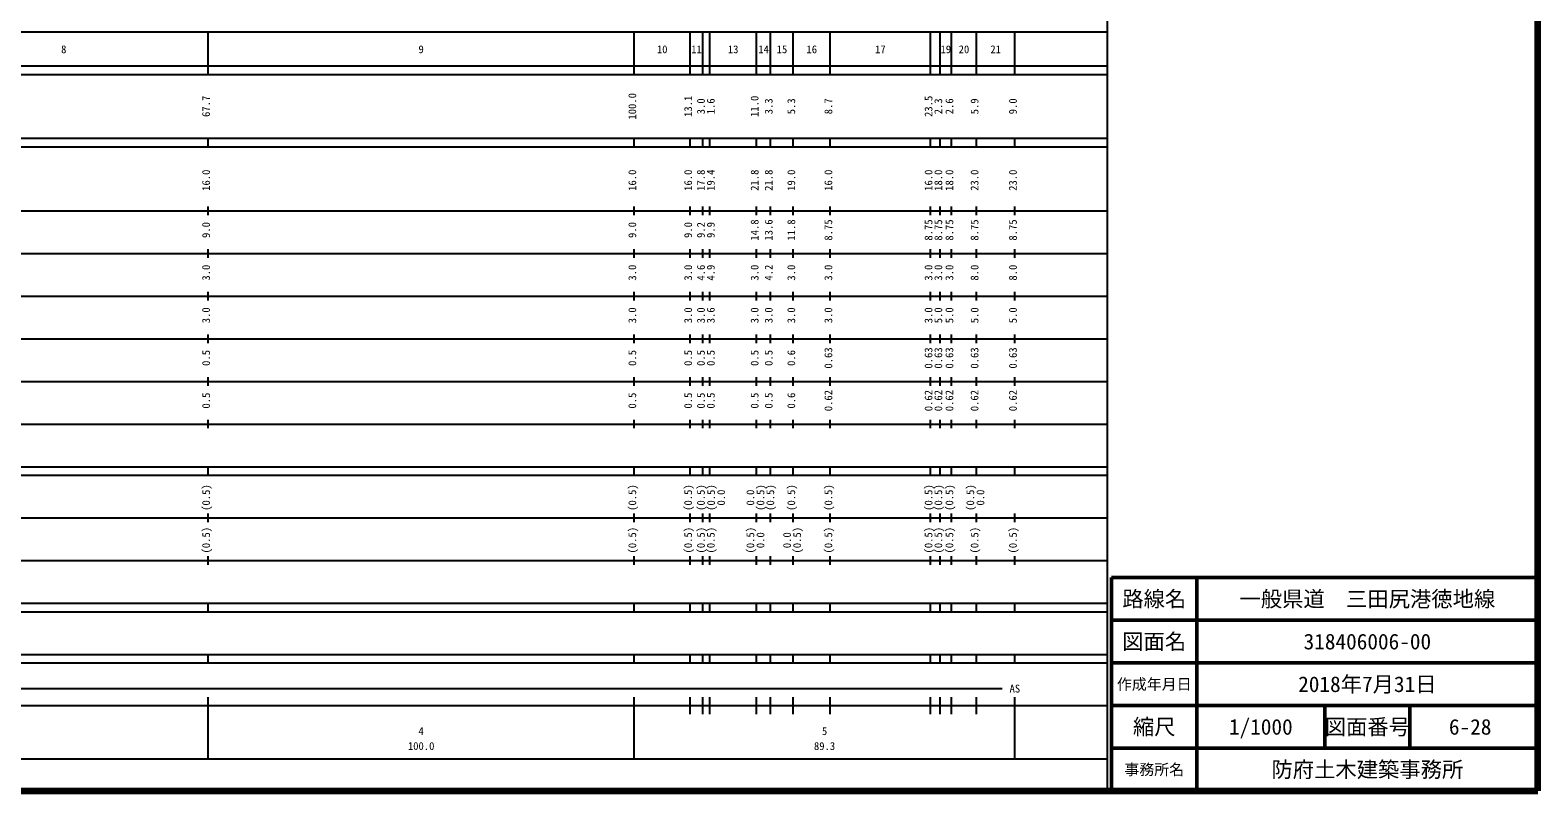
# Model space of a CAD drawing. Units: millimetres on the paper, enlarged 1000 times. Extents: x 40000 to 680000, y 20000 to 380000.
# Drawn here: x 326264 to 680000, y 20000 to 198357 of the extents above; entities that cross this region are included whole.
import ezdxf
from ezdxf.enums import TextEntityAlignment as Align

# ---------------------------------------------------------------- set-up
doc = ezdxf.new("R2010")
doc.units = ezdxf.units.MM
doc.header["$LTSCALE"] = 1000
for name, color, linetype, lineweight in [('M-TTL', 2, 'Continuous', 140), ('M-TTL-BAND', 7, 'Continuous', 25), ('M-TTL-FRAM', 2, 'Continuous', 50), ('M-TTL-LINE', 7, 'Continuous', 50)]:
    doc.layers.add(name, color=color, linetype=linetype, lineweight=lineweight)
doc.layers.add('M-TTL-TXT', color=7, linetype='Continuous')
doc.styles.add('ＭＳ ゴシック', font='')
doc.styles.get('ＭＳ ゴシック').set_extended_font_data('MS Gothic')

msp = doc.modelspace()

# ---------------------------------------------------------------- linework, layer by layer
at = {"layer": 'M-TTL'}
for p, q in [((680000, 20000), (680000, 380000)), ((40000, 20000), (680000, 20000))]:
    msp.add_line(p, q, dxfattribs=at)
at = {"layer": 'M-TTL-BAND'}
for p, q in [((579000, 20000), (579000, 370000)), ((68000, 198000), (579000, 198000)), ((368000, 188000), (368000, 198000)), ((468000, 188000), (468000, 198000)), ((481100, 188000), (481100, 198000)), ((484100, 188000), (484100, 198000)), ((485700, 188000), (485700, 198000)), ((496700, 188000), (496700, 198000)), ((500000, 188000), (500000, 198000)), ((505300, 188000), (505300, 198000)), ((514000, 188000), (514000, 198000)), ((537500, 188000), (537500, 198000)), ((539800, 188000), (539800, 198000)), ((542400, 188000), (542400, 198000)), ((548300, 188000), (548300, 198000)), ((557300, 188000), (557300, 198000)), ((40000, 190000), (579000, 190000)), ((40000, 188000), (579000, 188000)), ((40000, 173000), (579000, 173000)), ((40000, 171000), (579000, 171000)), ((368000, 171000), (368000, 173000)), ((468000, 171000), (468000, 173000)), ((481100, 171000), (481100, 173000)), ((484100, 171000), (484100, 173000)), ((485700, 171000), (485700, 173000)), ((496700, 171000), (496700, 173000)), ((500000, 171000), (500000, 173000)), ((505300, 171000), (505300, 173000)), ((514000, 171000), (514000, 173000)), ((537500, 171000), (537500, 173000)), ((539800, 171000), (539800, 173000)), ((542400, 171000), (542400, 173000)), ((548300, 171000), (548300, 173000)), ((557300, 171000), (557300, 173000)), ((40000, 156000), (579000, 156000)), ((368000, 155000), (368000, 157000)), ((468000, 155000), (468000, 157000)), ((481100, 155000), (481100, 157000)), ((484100, 155000), (484100, 157000)), ((485700, 155000), (485700, 157000)), ((496700, 155000), (496700, 157000)), ((500000, 155000), (500000, 157000)), ((505300, 155000), (505300, 157000)), ((514000, 155000), (514000, 157000)), ((537500, 155000), (537500, 157000)), ((539800, 155000), (539800, 157000)), ((542400, 155000), (542400, 157000)), ((548300, 155000), (548300, 157000)), ((557300, 155000), (557300, 157000)), ((46000, 146000), (579000, 146000)), ((368000, 145000), (368000, 147000)), ((468000, 145000), (468000, 147000)), ((481100, 145000), (481100, 147000)), ((484100, 145000), (484100, 147000)), ((485700, 145000), (485700, 147000)), ((496700, 145000), (496700, 147000)), ((500000, 145000), (500000, 147000)), ((505300, 145000), (505300, 147000)), ((514000, 145000), (514000, 147000)), ((537500, 145000), (537500, 147000)), ((539800, 145000), (539800, 147000)), ((542400, 145000), (542400, 147000)), ((548300, 145000), (548300, 147000)), ((557300, 145000), (557300, 147000)), ((52000, 136000), (579000, 136000)), ((368000, 135000), (368000, 137000)), ((468000, 135000), (468000, 137000)), ((481100, 135000), (481100, 137000)), ((484100, 135000), (484100, 137000)), ((485700, 135000), (485700, 137000)), ((496700, 135000), (496700, 137000)), ((500000, 135000), (500000, 137000)), ((505300, 135000), (505300, 137000)), ((514000, 135000), (514000, 137000)), ((537500, 135000), (537500, 137000)), ((539800, 135000), (539800, 137000)), ((542400, 135000), (542400, 137000)), ((548300, 135000), (548300, 137000)), ((557300, 135000), (557300, 137000)), ((46000, 126000), (579000, 126000)), ((368000, 125000), (368000, 127000)), ((468000, 125000), (468000, 127000)), ((481100, 125000), (481100, 127000)), ((484100, 125000), (484100, 127000)), ((485700, 125000), (485700, 127000)), ((496700, 125000), (496700, 127000)), ((500000, 125000), (500000, 127000)), ((505300, 125000), (505300, 127000)), ((514000, 125000), (514000, 127000)), ((537500, 125000), (537500, 127000)), ((539800, 125000), (539800, 127000)), ((542400, 125000), (542400, 127000)), ((548300, 125000), (548300, 127000)), ((557300, 125000), (557300, 127000)), ((368000, 115000), (368000, 117000)), ((468000, 115000), (468000, 117000)), ((481100, 115000), (481100, 117000)), ((484100, 115000), (484100, 117000)), ((485700, 115000), (485700, 117000)), ((496700, 115000), (496700, 117000)), ((500000, 115000), (500000, 117000)), ((505300, 115000), (505300, 117000)), ((514000, 115000), (514000, 117000)), ((537500, 115000), (537500, 117000)), ((539800, 115000), (539800, 117000)), ((542400, 115000), (542400, 117000)), ((548300, 115000), (548300, 117000)), ((557300, 115000), (557300, 117000)), ((52000, 116000), (579000, 116000)), ((368000, 105000), (368000, 107000)), ((468000, 105000), (468000, 107000)), ((481100, 105000), (481100, 107000)), ((484100, 105000), (484100, 107000)), ((485700, 105000), (485700, 107000)), ((496700, 105000), (496700, 107000)), ((500000, 105000), (500000, 107000)), ((505300, 105000), (505300, 107000)), ((514000, 105000), (514000, 107000)), ((537500, 105000), (537500, 107000)), ((539800, 105000), (539800, 107000)), ((542400, 105000), (542400, 107000)), ((548300, 105000), (548300, 107000)), ((557300, 105000), (557300, 107000)), ((46000, 106000), (579000, 106000)), ((40000, 96000), (579000, 96000)), ((368000, 94000), (368000, 96000)), ((468000, 94000), (468000, 96000)), ((481100, 94000), (481100, 96000)), ((484100, 94000), (484100, 96000)), ((485700, 94000), (485700, 96000)), ((496700, 94000), (496700, 96000)), ((500000, 94000), (500000, 96000)), ((505300, 94000), (505300, 96000)), ((514000, 94000), (514000, 96000)), ((537500, 94000), (537500, 96000)), ((539800, 94000), (539800, 96000)), ((542400, 94000), (542400, 96000)), ((548300, 94000), (548300, 96000)), ((557300, 94000), (557300, 96000)), ((40000, 94000), (579000, 94000)), ((368000, 83000), (368000, 85000)), ((468000, 83000), (468000, 85000)), ((481100, 83000), (481100, 85000)), ((484100, 83000), (484100, 85000)), ((485700, 83000), (485700, 85000)), ((496700, 83000), (496700, 85000)), ((500000, 83000), (500000, 85000)), ((505300, 83000), (505300, 85000)), ((514000, 83000), (514000, 85000)), ((537500, 83000), (537500, 85000)), ((539800, 83000), (539800, 85000)), ((542400, 83000), (542400, 85000)), ((548300, 83000), (548300, 85000)), ((557300, 83000), (557300, 85000)), ((49000, 84000), (579000, 84000)), ((368000, 73000), (368000, 75000)), ((468000, 73000), (468000, 75000)), ((481100, 73000), (481100, 75000)), ((484100, 73000), (484100, 75000)), ((485700, 73000), (485700, 75000)), ((496700, 73000), (496700, 75000)), ((500000, 73000), (500000, 75000)), ((505300, 73000), (505300, 75000)), ((514000, 73000), (514000, 75000)), ((537500, 73000), (537500, 75000)), ((539800, 73000), (539800, 75000)), ((542400, 73000), (542400, 75000)), ((548300, 73000), (548300, 75000)), ((557300, 73000), (557300, 75000)), ((40000, 74000), (579000, 74000)), ((40000, 64000), (579000, 64000)), ((368000, 62000), (368000, 64000)), ((468000, 62000), (468000, 64000)), ((481100, 62000), (481100, 64000)), ((484100, 62000), (484100, 64000)), ((485700, 62000), (485700, 64000)), ((496700, 62000), (496700, 64000)), ((500000, 62000), (500000, 64000)), ((505300, 62000), (505300, 64000)), ((514000, 62000), (514000, 64000)), ((537500, 62000), (537500, 64000)), ((539800, 62000), (539800, 64000)), ((542400, 62000), (542400, 64000)), ((548300, 62000), (548300, 64000)), ((557300, 62000), (557300, 64000)), ((40000, 62000), (579000, 62000)), ((40000, 52000), (579000, 52000)), ((40000, 50000), (579000, 50000)), ((368000, 50000), (368000, 52000)), ((468000, 50000), (468000, 52000)), ((481100, 50000), (481100, 52000)), ((484100, 50000), (484100, 52000)), ((485700, 50000), (485700, 52000)), ((496700, 50000), (496700, 52000)), ((500000, 50000), (500000, 52000)), ((505300, 50000), (505300, 52000)), ((514000, 50000), (514000, 52000)), ((537500, 50000), (537500, 52000)), ((539800, 50000), (539800, 52000)), ((542400, 50000), (542400, 52000)), ((548300, 50000), (548300, 52000)), ((557300, 50000), (557300, 52000)), ((71000, 44000), (554300, 44000)), ((40000, 40000), (579000, 40000)), ((368000, 27500), (368000, 42000)), ((468000, 27500), (468000, 42000)), ((481100, 38000), (481100, 42000)), ((484100, 38000), (484100, 42000)), ((485700, 38000), (485700, 42000)), ((496700, 38000), (496700, 42000)), ((500000, 38000), (500000, 42000)), ((505300, 38000), (505300, 42000)), ((514000, 38000), (514000, 42000)), ((537500, 38000), (537500, 42000)), ((539800, 38000), (539800, 42000)), ((542400, 38000), (542400, 42000)), ((548300, 38000), (548300, 42000)), ((557300, 27500), (557300, 42000)), ((68000, 27500), (579000, 27500))]:
    msp.add_line(p, q, dxfattribs=at)
at = {"layer": 'M-TTL-FRAM'}
for p, q in [((680000, 70000), (580000, 70000)), ((580000, 70000), (580000, 20000))]:
    msp.add_line(p, q, dxfattribs=at)
at = {"layer": 'M-TTL-LINE'}
for p, q in [((600000, 70000), (600000, 20000)), ((680000, 60000), (580000, 60000)), ((680000, 50000), (580000, 50000)), ((680000, 40000), (580000, 40000)), ((630000, 40000), (630000, 30000)), ((650000, 40000), (650000, 30000)), ((680000, 30000), (580000, 30000))]:
    msp.add_line(p, q, dxfattribs=at)

# ---------------------------------------------------------------- texts
at = {"layer": 'M-TTL-BAND', "style": 'ＭＳ ゴシック'}
for s, p in [('8', (334150, 192405)), ('9', (418000, 192405)), ('10', (474550, 192405)), ('11', (482600, 192405)), ('13', (491200, 192405)), ('14', (498350, 192405)), ('15', (502650, 192405)), ('16', (509650, 192405)), ('17', (525750, 192405)), ('19', (541100, 192405)), ('20', (545350, 192405)), ('21', (552800, 192405)), ('AS', (557300, 42500)), ('4', (418000, 32523)), ('5', (512650, 32523)), ('100.0', (418000, 29033)), ('89.3', (512650, 29033))]:
    msp.add_text(s, height=1833, dxfattribs=at).set_placement(p, align=Align.BOTTOM_CENTER)
for s, p in [('67.7', (369000, 180500)), ('100.0', (469000, 180500)), ('13.1', (482100, 180500)), ('3.0', (485100, 180500)), ('1.6', (487422, 180500)), ('11.0', (497700, 180500)), ('3.3', (501000, 180500)), ('5.3', (506300, 180500)), ('8.7', (515000, 180500)), ('23.5', (538500, 180500)), ('2.3', (540800, 180500)), ('2.6', (543400, 180500)), ('5.9', (549300, 180500)), ('9.0', (558300, 180500)), ('16.0', (369000, 163174)), ('16.0', (469000, 163174)), ('16.0', (482100, 163174)), ('17.8', (485100, 163174)), ('19.4', (487422, 163174)), ('21.8', (497700, 163174)), ('21.8', (501000, 163174)), ('19.0', (506300, 163174)), ('16.0', (515000, 163174)), ('16.0', (538500, 163174)), ('18.0', (540800, 163174)), ('18.0', (543400, 163174)), ('23.0', (549300, 163174)), ('23.0', (558300, 163174)), ('9.0', (369000, 151500)), ('9.0', (469000, 151500)), ('9.0', (482100, 151500)), ('9.2', (485100, 151500)), ('9.9', (487422, 151500)), ('14.8', (497700, 151500)), ('13.6', (501000, 151500)), ('11.8', (506300, 151500)), ('8.75', (515000, 151500)), ('8.75', (538500, 151500)), ('8.75', (540800, 151500)), ('8.75', (543400, 151500)), ('8.75', (549300, 151500)), ('8.75', (558300, 151500)), ('3.0', (369000, 141500)), ('3.0', (469000, 141500)), ('3.0', (482100, 141500)), ('4.6', (485100, 141500)), ('4.9', (487422, 141500)), ('3.0', (497700, 141500)), ('4.2', (501000, 141500)), ('3.0', (506300, 141500)), ('3.0', (515000, 141500)), ('3.0', (538500, 141500)), ('3.0', (540800, 141500)), ('3.0', (543400, 141500)), ('8.0', (549300, 141500)), ('8.0', (558300, 141500)), ('3.0', (369000, 131500)), ('3.0', (469000, 131500)), ('3.0', (482100, 131500)), ('3.0', (485100, 131500)), ('3.6', (487422, 131500)), ('3.0', (497700, 131500)), ('3.0', (501000, 131500)), ('3.0', (506300, 131500)), ('3.0', (515000, 131500)), ('3.0', (538500, 131500)), ('5.0', (540800, 131500)), ('5.0', (543400, 131500)), ('5.0', (549300, 131500)), ('5.0', (558300, 131500)), ('0.63', (515000, 121500)), ('0.63', (538500, 121500)), ('0.63', (540800, 121500)), ('0.63', (543400, 121500)), ('0.63', (549300, 121500)), ('0.63', (558300, 121500)), ('0.5', (369000, 121500)), ('0.5', (469000, 121500)), ('0.5', (482100, 121500)), ('0.5', (485100, 121500)), ('0.5', (487422, 121500)), ('0.5', (497700, 121500)), ('0.5', (501000, 121500)), ('0.6', (506300, 121500)), ('0.5', (369000, 111500)), ('0.5', (469000, 111500)), ('0.5', (482100, 111500)), ('0.5', (485100, 111500)), ('0.5', (487422, 111500)), ('0.5', (497700, 111500)), ('0.5', (501000, 111500)), ('0.6', (506300, 111500)), ('0.62', (515000, 111500)), ('0.62', (538500, 111500)), ('0.62', (540800, 111500)), ('0.62', (543400, 111500)), ('0.62', (549300, 111500)), ('0.62', (558300, 111500)), ('(0.5)', (369000, 88764)), ('(0.5)', (469000, 88764)), ('(0.5)', (482100, 88764)), ('(0.5)', (485100, 88764)), ('(0.5)', (487476, 88764)), ('0.0', (489846, 88764)), ('0.0', (496700, 88764)), ('(0.5)', (499070, 88764)), ('(0.5)', (501382, 88764)), ('(0.5)', (506300, 88764)), ('(0.5)', (515000, 88764)), ('(0.5)', (538500, 88764)), ('(0.5)', (540800, 88764)), ('(0.5)', (543400, 88764)), ('(0.5)', (548300, 88764)), ('0.0', (550670, 88764)), ('(0.5)', (369000, 78764)), ('(0.5)', (469000, 78764)), ('(0.5)', (482100, 78764)), ('(0.5)', (485100, 78764)), ('(0.5)', (487422, 78764)), ('(0.5)', (496700, 78764)), ('(0.5)', (507670, 78764)), ('(0.5)', (515000, 78764)), ('(0.5)', (538500, 78764)), ('(0.5)', (540800, 78764)), ('(0.5)', (543400, 78764)), ('(0.5)', (549300, 78764)), ('(0.5)', (558300, 78764)), ('0.0', (499070, 78764)), ('0.0', (505300, 78764))]:
    msp.add_text(s, height=1833, rotation=90, dxfattribs=at).set_placement(p, align=Align.BOTTOM_CENTER)
at = {"layer": 'M-TTL-TXT', "style": 'ＭＳ ゴシック'}
for s, height, p in [('路線名', 3666, (590000, 65000)), ('路線名', 3666, (590000, 65000)), ('一般県道\u3000三田尻港徳地線', 3666, (640000, 65000)), ('図面名', 3666, (590000, 55000)), ('図面名', 3666, (590000, 55000)), ('318406006-00', 3666, (640000, 55000)), ('作成年月日', 2566, (590000, 45000)), ('作成年月日', 2566, (590000, 45000)), ('2018年7月31日', 3666, (640000, 45000)), ('縮尺', 3666, (590000, 35000)), ('縮尺', 3666, (590000, 35000)), ('1/1000', 3666, (615000, 35000)), ('図面番号', 3666, (640000, 35000)), ('図面番号', 3666, (640000, 35000)), ('6-28', 3666, (664125, 35000)), ('事務所名', 2566, (590000, 25000)), ('事務所名', 2566, (590000, 25000)), ('防府土木建築事務所', 3666, (640000, 25000))]:
    msp.add_text(s, height=height, dxfattribs=at).set_placement(p, align=Align.MIDDLE_CENTER)

doc.saveas('drawing.dxf')
